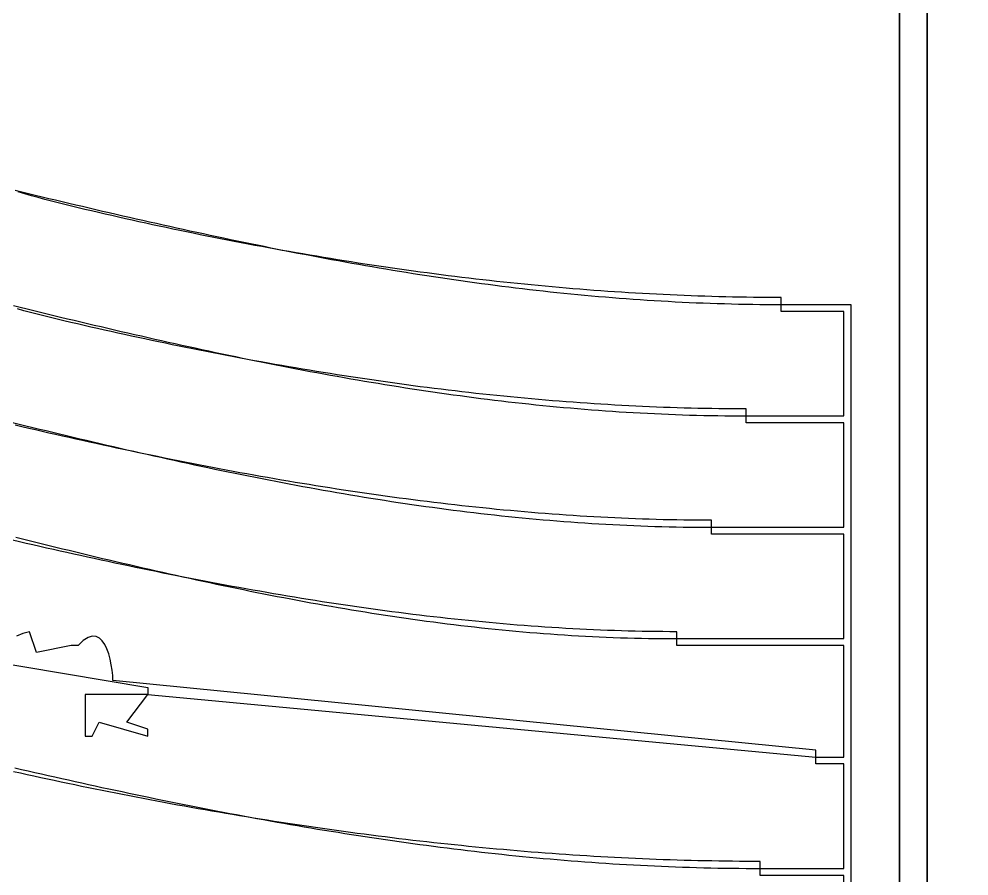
# Model space of a CAD drawing. Header units: metres. Extents: x 0 to 1224, y 0 to 792.
# Drawn here: x 504.5 to 641, y 298.9 to 422 of the extents above; entities that cross this region are included whole.
import ezdxf

# ---------------------------------------------------------------- set-up
doc = ezdxf.new("R2010")
doc.units = ezdxf.units.M

msp = doc.modelspace()

# ---------------------------------------------------------------- linework, layer by layer
for points in [[(631, 502), (631, 204), (635, 204), (635, 502), (631, 502)], [(631, 205), (631, 501)], [(635, 501), (635, 205), (642, 205)], [(503.9421, 397.3958), (504.9093, 397.1633), (505.8764, 396.9314), (506.8433, 396.6999), (507.8101, 396.469), (508.7768, 396.2387), (509.7433, 396.009), (510.7098, 395.78), (511.6762, 395.5516), (512.6424, 395.3239), (513.6087, 395.097), (514.5748, 394.8708), (515.541, 394.6454), (516.5071, 394.4208), (517.4731, 394.197), (518.4392, 393.9741), (519.4053, 393.7521), (520.3714, 393.5311), (521.3375, 393.311), (522.3037, 393.0919), (523.27, 392.8738), (524.2362, 392.6567), (525.2026, 392.4407), (526.1691, 392.2258), (527.1357, 392.0121), (528.1024, 391.7995), (529.0692, 391.5881), (530.0361, 391.3779), (531.0032, 391.1689), (531.9705, 390.9612), (532.9379, 390.7549), (533.9055, 390.5498), (534.8734, 390.3461), (535.8414, 390.1438), (536.8097, 389.9429), (537.7781, 389.7435), (538.7469, 389.5455), (539.7159, 389.3491), (540.6851, 389.1541), (541.6547, 388.9608), (542.6245, 388.769), (543.5947, 388.5788), (544.5651, 388.3903), (545.5359, 388.2035), (546.507, 388.0183), (547.4785, 387.8349), (548.4504, 387.6533), (549.4226, 387.4734), (550.3952, 387.2954), (551.3683, 387.1192), (552.3417, 386.9449), (553.3156, 386.7725), (554.2898, 386.602), (555.2646, 386.4335), (556.2398, 386.267), (557.2155, 386.1025), (558.1916, 385.9401), (559.1683, 385.7797), (560.1455, 385.6214), (561.1232, 385.4653), (562.1014, 385.3114), (563.0802, 385.1596), (564.0595, 385.01), (565.0394, 384.8627), (566.0199, 384.7177), (567.0009, 384.575), (567.9826, 384.4346), (568.9649, 384.2966), (569.9478, 384.161), (570.9314, 384.0278), (571.9156, 383.8971), (572.9005, 383.7688), (573.886, 383.643), (574.8723, 383.5198), (575.8592, 383.3992), (576.8469, 383.2811), (577.8352, 383.1657), (578.8244, 383.0529), (579.8142, 382.9428), (580.8048, 382.8354), (581.7962, 382.7308), (582.7884, 382.6289), (583.7814, 382.5298), (584.7752, 382.4335), (585.7698, 382.3401), (586.7652, 382.2496), (587.7615, 382.162), (588.7586, 382.0773), (589.7566, 381.9956), (590.7555, 381.9169), (591.7553, 381.8412), (592.7559, 381.7686), (593.7575, 381.699), (594.76, 381.6326), (595.7635, 381.5693), (596.7679, 381.5092), (597.7733, 381.4523), (598.7796, 381.3986), (599.787, 381.3481), (600.7953, 381.301), (601.8046, 381.2571), (602.815, 381.2166), (603.8264, 381.1795), (604.8388, 381.1458), (605.8523, 381.1155), (606.8669, 381.0886), (607.8826, 381.0653), (608.8993, 381.0454), (609.9172, 381.0291), (610.9362, 381.0164), (611.9563, 381.0073), (612.9775, 381.0018), (614, 381), (614, 382), (613.0063, 382.0014), (612.0123, 382.0058), (611.0181, 382.0131), (610.0235, 382.0233), (609.0286, 382.0364), (608.0335, 382.0523), (607.0381, 382.0711), (606.0425, 382.0928), (605.0466, 382.1172), (604.0505, 382.1445), (603.0541, 382.1746), (602.0576, 382.2075), (601.0609, 382.2431), (600.064, 382.2815), (599.0669, 382.3227), (598.0697, 382.3666), (597.0724, 382.4132), (596.0749, 382.4625), (595.0772, 382.5145), (594.0795, 382.5692), (593.0817, 382.6266), (592.0838, 382.6866), (591.0858, 382.7492), (590.0877, 382.8145), (589.0896, 382.8824), (588.0914, 382.9529), (587.0933, 383.0259), (586.0951, 383.1016), (585.0969, 383.1798), (584.0987, 383.2605), (583.1005, 383.3438), (582.1024, 383.4296), (581.1043, 383.5179), (580.1062, 383.6087), (579.1082, 383.7019), (578.1103, 383.7976), (577.1125, 383.8958), (576.1148, 383.9964), (575.1172, 384.0995), (574.1197, 384.2049), (573.1223, 384.3127), (572.1251, 384.423), (571.128, 384.5355), (570.1312, 384.6505), (569.1345, 384.7678), (568.138, 384.8874), (567.1416, 385.0093), (566.1456, 385.1335), (565.1497, 385.2601), (564.1541, 385.3888), (563.1587, 385.5199), (562.1636, 385.6532), (561.1688, 385.7887), (560.1742, 385.9265), (559.18, 386.0664), (558.186, 386.2086), (557.1924, 386.3529), (556.1991, 386.4994), (555.2061, 386.6481), (554.2136, 386.7988), (553.2213, 386.9518), (552.2295, 387.1068), (551.238, 387.2639), (550.247, 387.4231), (549.2563, 387.5844), (548.2661, 387.7477), (547.2764, 387.9131), (546.287, 388.0805), (545.2982, 388.2499), (544.3098, 388.4214), (543.3218, 388.5948), (542.3344, 388.7702), (541.3475, 388.9475), (540.3611, 389.1269), (539.3753, 389.3081), (538.3899, 389.4913), (537.4052, 389.6764), (536.421, 389.8633), (535.4374, 390.0522), (534.4543, 390.2429), (533.4719, 390.4355), (532.4901, 390.6299), (531.5089, 390.8261), (530.5283, 391.0242), (529.5484, 391.2241), (528.5691, 391.4257), (527.5905, 391.6291), (526.6126, 391.8343), (525.6354, 392.0413), (524.6589, 392.2499), (523.6831, 392.4603), (522.708, 392.6724), (521.7337, 392.8862), (520.7601, 393.1016), (519.7873, 393.3188), (518.8153, 393.5375), (517.844, 393.758), (516.8736, 393.98), (515.9039, 394.2037), (514.9351, 394.4289), (513.9671, 394.6557), (513, 394.8842), (512.0465, 395.1136), (511.0926, 395.3496), (510.1383, 395.5919), (509.1835, 395.8401), (508.2283, 396.0939), (507.2728, 396.353), (506.3168, 396.617), (505.3604, 396.8856), (504.4037, 397.1585)], [(623, 284), (623, 299), (611, 299), (611, 300), (623, 300), (623, 315), (619, 315), (619, 316), (623, 316), (623, 332), (599, 332), (599, 333), (623, 333), (623, 348), (604, 348), (604, 349), (623, 349), (623, 364), (609, 364), (609, 365), (623, 365), (623, 380), (614, 380), (614, 381), (624, 381), (624, 205)], [(503.7207, 380.8293), (504.6872, 380.5932), (505.6537, 380.3576), (506.6201, 380.1227), (507.5864, 379.8884), (508.5527, 379.6547), (509.519, 379.4217), (510.4853, 379.1895), (511.4515, 378.9581), (512.4178, 378.7274), (513.3841, 378.4975), (514.3504, 378.2685), (515.3168, 378.0404), (516.2832, 377.8132), (517.2496, 377.587), (518.2162, 377.3617), (519.1828, 377.1375), (520.1496, 376.9142), (521.1164, 376.6921), (522.0834, 376.471), (523.0505, 376.2511), (524.0177, 376.0324), (524.9851, 375.8148), (525.9527, 375.5985), (526.9204, 375.3835), (527.8884, 375.1697), (528.8565, 374.9572), (529.8249, 374.7461), (530.7934, 374.5364), (531.7623, 374.3281), (532.7313, 374.1213), (533.7006, 373.9159), (534.6702, 373.712), (535.6401, 373.5097), (536.6103, 373.3089), (537.5807, 373.1098), (538.5515, 372.9122), (539.5226, 372.7164), (540.4941, 372.5222), (541.4659, 372.3298), (542.4381, 372.1391), (543.4106, 371.9502), (544.3836, 371.7631), (545.3569, 371.5779), (546.3306, 371.3946), (547.3048, 371.2131), (548.2794, 371.0337), (549.2544, 370.8562), (550.2299, 370.6807), (551.2058, 370.5072), (552.1822, 370.3358), (553.1592, 370.1665), (554.1366, 369.9994), (555.1145, 369.8344), (556.0929, 369.6716), (557.0719, 369.511), (558.0515, 369.3527), (559.0315, 369.1966), (560.0122, 369.0429), (560.9934, 368.8915), (561.9753, 368.7425), (562.9577, 368.596), (563.9407, 368.4518), (564.9244, 368.3102), (565.9087, 368.171), (566.8937, 368.0344), (567.8793, 367.9004), (568.8656, 367.7689), (569.8526, 367.6401), (570.8402, 367.5139), (571.8286, 367.3905), (572.8177, 367.2697), (573.8075, 367.1518), (574.7981, 367.0366), (575.7894, 366.9242), (576.7815, 366.8146), (577.7744, 366.708), (578.768, 366.6042), (579.7624, 366.5034), (580.7577, 366.4056), (581.7538, 366.3108), (582.7507, 366.219), (583.7484, 366.1303), (584.747, 366.0446), (585.7465, 365.9622), (586.7468, 365.8828), (587.7481, 365.8067), (588.7502, 365.7337), (589.7533, 365.6641), (590.7572, 365.5977), (591.7622, 365.5346), (592.768, 365.4749), (593.7748, 365.4186), (594.7826, 365.3656), (595.7914, 365.3161), (596.8012, 365.2701), (597.8119, 365.2276), (598.8237, 365.1886), (599.8365, 365.1532), (600.8504, 365.1213), (601.8653, 365.0931), (602.8812, 365.0686), (603.8983, 365.0478), (604.9164, 365.0306), (605.9356, 365.0173), (606.9559, 365.0077), (607.9774, 365.0019), (609, 365), (609, 366), (608.01, 366.0015), (607.0196, 366.0063), (606.0286, 366.0141), (605.0371, 366.0251), (604.0451, 366.0392), (603.0526, 366.0563), (602.0597, 366.0765), (601.0664, 366.0998), (600.0726, 366.126), (599.0784, 366.1553), (598.0838, 366.1876), (597.0888, 366.2228), (596.0935, 366.261), (595.0978, 366.3022), (594.1019, 366.3462), (593.1056, 366.3932), (592.109, 366.443), (591.1121, 366.4957), (590.115, 366.5513), (589.1176, 366.6096), (588.12, 366.6708), (587.1222, 366.7348), (586.1242, 366.8016), (585.126, 366.8711), (584.1276, 366.9434), (583.1292, 367.0184), (582.1305, 367.0961), (581.1318, 367.1765), (580.133, 367.2595), (579.1341, 367.3452), (578.1351, 367.4336), (577.1361, 367.5245), (576.1371, 367.6181), (575.138, 367.7143), (574.139, 367.813), (573.14, 367.9142), (572.141, 368.018), (571.142, 368.1243), (570.1432, 368.2331), (569.1444, 368.3444), (568.1457, 368.4581), (567.1471, 368.5743), (566.1487, 368.6929), (565.1505, 368.8139), (564.1524, 368.9373), (563.1544, 369.0631), (562.1567, 369.1912), (561.1592, 369.3216), (560.162, 369.4544), (559.165, 369.5895), (558.1682, 369.7268), (557.1718, 369.8664), (556.1756, 370.0083), (555.1798, 370.1524), (554.1843, 370.2987), (553.1891, 370.4472), (552.1943, 370.5978), (551.1999, 370.7507), (550.2059, 370.9056), (549.2123, 371.0627), (548.2192, 371.2219), (547.2265, 371.3832), (546.2343, 371.5466), (545.2425, 371.712), (544.2512, 371.8794), (543.2605, 372.0489), (542.2703, 372.2203), (541.2806, 372.3938), (540.2915, 372.5692), (539.303, 372.7465), (538.3151, 372.9258), (537.3278, 373.107), (536.3411, 373.2901), (535.3551, 373.475), (534.3698, 373.6618), (533.3851, 373.8505), (532.4011, 374.041), (531.4178, 374.2332), (530.4353, 374.4273), (529.4535, 374.6231), (528.4725, 374.8207), (527.4923, 375.0201), (526.5128, 375.2211), (525.5342, 375.4238), (524.5564, 375.6282), (523.5794, 375.8343), (522.6033, 376.042), (521.6281, 376.2514), (520.6537, 376.4624), (519.6803, 376.6749), (518.7078, 376.889), (517.7363, 377.1047), (516.7657, 377.322), (515.7961, 377.5407), (514.8275, 377.761), (513.8599, 377.9827), (512.8933, 378.2059), (511.9278, 378.4306), (510.9633, 378.6566), (510, 378.8842), (509.0446, 379.114), (508.0888, 379.3505), (507.1324, 379.5933), (506.1757, 379.8422), (505.2184, 380.0969), (504.2608, 380.3569)], [(503.5677, 364.0528), (504.5347, 363.8159), (505.5017, 363.5796), (506.4688, 363.344), (507.4358, 363.1091), (508.4029, 362.875), (509.3701, 362.6417), (510.3373, 362.4092), (511.3046, 362.1775), (512.272, 361.9468), (513.2394, 361.7169), (514.207, 361.488), (515.1747, 361.2602), (516.1425, 361.0333), (517.1104, 360.8075), (518.0784, 360.5828), (519.0467, 360.3592), (520.015, 360.1368), (520.9836, 359.9155), (521.9523, 359.6955), (522.9212, 359.4767), (523.8903, 359.2593), (524.8597, 359.0431), (525.8292, 358.8283), (526.799, 358.615), (527.769, 358.403), (528.7393, 358.1925), (529.7098, 357.9835), (530.6807, 357.776), (531.6518, 357.57), (532.6232, 357.3657), (533.5949, 357.163), (534.5669, 356.9619), (535.5392, 356.7625), (536.5119, 356.5649), (537.4849, 356.369), (538.4583, 356.1749), (539.432, 355.9826), (540.4061, 355.7922), (541.3806, 355.6037), (542.3555, 355.4171), (543.3309, 355.2325), (544.3066, 355.0499), (545.2827, 354.8692), (546.2593, 354.6907), (547.2364, 354.5142), (548.2138, 354.3399), (549.1918, 354.1677), (550.1702, 353.9977), (551.1492, 353.83), (552.1286, 353.6645), (553.1085, 353.5013), (554.089, 353.3404), (555.07, 353.1819), (556.0515, 353.0257), (557.0336, 352.872), (558.0162, 352.7208), (558.9994, 352.572), (559.9832, 352.4258), (560.9676, 352.2821), (561.9526, 352.1411), (562.9381, 352.0026), (563.9244, 351.8669), (564.9112, 351.7338), (565.8987, 351.6034), (566.8868, 351.4758), (567.8756, 351.351), (568.8651, 351.229), (569.8552, 351.1099), (570.8461, 350.9936), (571.8376, 350.8803), (572.8299, 350.77), (573.8229, 350.6627), (574.8166, 350.5583), (575.8111, 350.4571), (576.8063, 350.3589), (577.8023, 350.2639), (578.7991, 350.172), (579.7966, 350.0833), (580.7949, 349.9979), (581.7941, 349.9157), (582.7941, 349.8368), (583.7949, 349.7612), (584.7965, 349.689), (585.799, 349.6202), (586.8023, 349.5548), (587.8065, 349.4928), (588.8116, 349.4344), (589.8175, 349.3795), (590.8244, 349.3282), (591.8322, 349.2804), (592.8408, 349.2363), (593.8505, 349.1958), (594.861, 349.1591), (595.8725, 349.126), (596.885, 349.0967), (597.8984, 349.0713), (598.9128, 349.0496), (599.9282, 349.0318), (600.9446, 349.0179), (601.9621, 349.008), (602.9805, 349.002), (604, 349), (604, 350), (603.0096, 350.0017), (602.0187, 350.007), (601.0273, 350.0157), (600.0354, 350.028), (599.043, 350.0436), (598.0501, 350.0627), (597.0568, 350.0851), (596.063, 350.1109), (595.0688, 350.14), (594.0742, 350.1724), (593.0792, 350.2082), (592.0838, 350.2471), (591.0881, 350.2893), (590.092, 350.3347), (589.0956, 350.3833), (588.0988, 350.435), (587.1018, 350.4899), (586.1045, 350.5478), (585.1069, 350.6089), (584.1091, 350.673), (583.1111, 350.7401), (582.1128, 350.8102), (581.1143, 350.8833), (580.1157, 350.9593), (579.1169, 351.0383), (578.1179, 351.1201), (577.1188, 351.2048), (576.1196, 351.2924), (575.1203, 351.3828), (574.1209, 351.476), (573.1215, 351.572), (572.122, 351.6707), (571.1224, 351.7721), (570.1229, 351.8762), (569.1233, 351.983), (568.1237, 352.0925), (567.1242, 352.2045), (566.1247, 352.3192), (565.1253, 352.4364), (564.126, 352.5562), (563.1267, 352.6784), (562.1276, 352.8032), (561.1286, 352.9304), (560.1297, 353.0601), (559.131, 353.1922), (558.1325, 353.3267), (557.1342, 353.4635), (556.1361, 353.6027), (555.1382, 353.7442), (554.1405, 353.8879), (553.1431, 354.034), (552.146, 354.1822), (551.1492, 354.3327), (550.1527, 354.4854), (549.1565, 354.6402), (548.1606, 354.7972), (547.1651, 354.9562), (546.17, 355.1174), (545.1752, 355.2806), (544.1809, 355.4459), (543.187, 355.6131), (542.1935, 355.7823), (541.2005, 355.9535), (540.2079, 356.1266), (539.2158, 356.3017), (538.2243, 356.4786), (537.2332, 356.6573), (536.2427, 356.8379), (535.2528, 357.0203), (534.2634, 357.2045), (533.2745, 357.3904), (532.2863, 357.578), (531.2987, 357.7674), (530.3118, 357.9584), (529.3255, 358.1511), (528.3398, 358.3454), (527.3549, 358.5413), (526.3706, 358.7388), (525.387, 358.9378), (524.4042, 359.1383), (523.4221, 359.3404), (522.4408, 359.5439), (521.4603, 359.7489), (520.4806, 359.9552), (519.5016, 360.163), (518.5235, 360.3722), (517.5463, 360.5827), (516.5699, 360.7945), (515.5944, 361.0076), (514.6198, 361.222), (513.6461, 361.4376), (512.6733, 361.6544), (511.7014, 361.8724), (510.7305, 362.0916), (509.7606, 362.312), (508.7917, 362.5334), (507.8238, 362.756), (506.8569, 362.9796), (505.8911, 363.2042), (504.9263, 363.4299), (503.9626, 363.6565)], [(504.03, 347.5714), (504.9899, 347.3334), (505.9499, 347.096), (506.9099, 346.8591), (507.8699, 346.623), (508.83, 346.3875), (509.7902, 346.1528), (510.7504, 345.9188), (511.7108, 345.6857), (512.6713, 345.4533), (513.6318, 345.2219), (514.5926, 344.9915), (515.5534, 344.7619), (516.5145, 344.5334), (517.4757, 344.306), (518.437, 344.0796), (519.3986, 343.8544), (520.3604, 343.6303), (521.3223, 343.4074), (522.2845, 343.1858), (523.247, 342.9655), (524.2097, 342.7465), (525.1726, 342.5289), (526.1359, 342.3126), (527.0994, 342.0978), (528.0632, 341.8846), (529.0273, 341.6728), (529.9918, 341.4626), (530.9566, 341.254), (531.9217, 341.047), (532.8872, 340.8417), (533.853, 340.6382), (534.8192, 340.4364), (535.7859, 340.2364), (536.7529, 340.0382), (537.7203, 339.842), (538.6882, 339.6476), (539.6565, 339.4552), (540.6252, 339.2649), (541.5944, 339.0765), (542.5641, 338.8903), (543.5343, 338.7061), (544.505, 338.5241), (545.4761, 338.3443), (546.4478, 338.1668), (547.4201, 337.9915), (548.3928, 337.8186), (549.3661, 337.648), (550.34, 337.4798), (551.3145, 337.314), (552.2896, 337.1507), (553.2652, 336.99), (554.2415, 336.8317), (555.2184, 336.6761), (556.196, 336.5231), (557.1742, 336.3728), (558.153, 336.2252), (559.1325, 336.0804), (560.1127, 335.9384), (561.0937, 335.7991), (562.0753, 335.6628), (563.0576, 335.5294), (564.0407, 335.3989), (565.0245, 335.2714), (566.009, 335.1469), (566.9944, 335.0256), (567.9805, 334.9073), (568.9674, 334.7922), (569.9551, 334.6802), (570.9436, 334.5715), (571.9329, 334.4661), (572.9231, 334.364), (573.9141, 334.2652), (574.906, 334.1698), (575.8988, 334.0778), (576.8924, 333.9893), (577.887, 333.9044), (578.8824, 333.8229), (579.8788, 333.7451), (580.8761, 333.6708), (581.8743, 333.6003), (582.8735, 333.5334), (583.8737, 333.4703), (584.8748, 333.411), (585.8769, 333.3555), (586.88, 333.3038), (587.8842, 333.2561), (588.8893, 333.2123), (589.8955, 333.1725), (590.9028, 333.1367), (591.9111, 333.105), (592.9205, 333.0773), (593.931, 333.0539), (594.9425, 333.0346), (595.9552, 333.0195), (596.969, 333.0087), (597.9839, 333.0021), (599, 333), (599, 334), (598.0073, 334.0019), (597.0142, 334.0076), (596.0206, 334.0171), (595.0266, 334.0303), (594.0321, 334.0473), (593.0373, 334.068), (592.042, 334.0923), (591.0464, 334.1202), (590.0503, 334.1517), (589.054, 334.1868), (588.0572, 334.2255), (587.0602, 334.2676), (586.0628, 334.3132), (585.0651, 334.3622), (584.0671, 334.4146), (583.0689, 334.4704), (582.0704, 334.5296), (581.0717, 334.5921), (580.0727, 334.6578), (579.0735, 334.7268), (578.0741, 334.7991), (577.0745, 334.8745), (576.0747, 334.953), (575.0748, 335.0348), (574.0748, 335.1196), (573.0746, 335.2074), (572.0742, 335.2983), (571.0738, 335.3922), (570.0733, 335.4891), (569.0727, 335.5889), (568.0721, 335.6917), (567.0714, 335.7973), (566.0707, 335.9058), (565.0699, 336.017), (564.0692, 336.1311), (563.0684, 336.2479), (562.0677, 336.3675), (561.067, 336.4898), (560.0664, 336.6147), (559.0659, 336.7422), (558.0654, 336.8724), (557.065, 337.0051), (556.0647, 337.1403), (555.0646, 337.2781), (554.0646, 337.4183), (553.0647, 337.561), (552.065, 337.7061), (551.0655, 337.8536), (550.0662, 338.0035), (549.0671, 338.1556), (548.0682, 338.3101), (547.0696, 338.4668), (546.0712, 338.6258), (545.0731, 338.7869), (544.0752, 338.9502), (543.0777, 339.1157), (542.0804, 339.2832), (541.0835, 339.4529), (540.0869, 339.6245), (539.0907, 339.7982), (538.0948, 339.9739), (537.0993, 340.1515), (536.1042, 340.3311), (535.1095, 340.5125), (534.1152, 340.6958), (533.1214, 340.8809), (532.128, 341.0678), (531.1351, 341.2565), (530.1426, 341.4469), (529.1507, 341.639), (528.1592, 341.8328), (527.1683, 342.0282), (526.1779, 342.2253), (525.1881, 342.4239), (524.1988, 342.624), (523.2101, 342.8257), (522.222, 343.0289), (521.2345, 343.2335), (520.2476, 343.4396), (519.2613, 343.647), (518.2757, 343.8558), (517.2908, 344.0659), (516.3066, 344.2774), (515.323, 344.4901), (514.3401, 344.704), (513.358, 344.9192), (512.3766, 345.1355), (511.3959, 345.353), (510.416, 345.5715), (509.4369, 345.7912), (508.4586, 346.0119), (507.481, 346.2337), (506.5043, 346.4564), (505.5285, 346.6801), (504.5534, 346.9047), (503.5793, 347.1302)], [(499, 330), (523, 326), (523, 325), (514, 325), (514, 319), (515, 319), (516, 321), (523, 319), (523, 320), (520, 321), (523, 325), (619, 316), (619, 317), (518, 327), (517.9602, 327.6946), (517.8823, 328.4498), (517.7635, 329.2375), (517.6012, 330.0295), (517.3927, 330.7978), (517.1353, 331.5141), (516.8265, 332.1504), (516.4635, 332.6785), (516.0438, 333.0703), (515.5646, 333.2976), (515.0232, 333.3324), (514.4171, 333.1465), (513.7436, 332.7117), (513, 332), (512, 332), (507, 331), (506, 334), (505.0363, 333.7217), (504.125, 333.3783)], [(503.8913, 314.44), (504.8547, 314.2192), (505.8181, 313.9993), (506.7816, 313.7803), (507.7451, 313.5621), (508.7088, 313.3449), (509.6725, 313.1286), (510.6362, 312.9132), (511.6001, 312.6988), (512.5641, 312.4855), (513.5283, 312.2731), (514.4925, 312.0618), (515.4569, 311.8516), (516.4214, 311.6424), (517.3861, 311.4344), (518.3509, 311.2275), (519.3159, 311.0218), (520.2811, 310.8172), (521.2465, 310.6138), (522.212, 310.4117), (523.1778, 310.2108), (524.1438, 310.0112), (525.11, 309.8128), (526.0764, 309.6158), (527.0431, 309.4201), (528.01, 309.2258), (528.9772, 309.0328), (529.9446, 308.8412), (530.9123, 308.6511), (531.8803, 308.4624), (532.8486, 308.2751), (533.8172, 308.0894), (534.7861, 307.9051), (535.7553, 307.7224), (536.7248, 307.5413), (537.6947, 307.3617), (538.6649, 307.1837), (539.6354, 307.0073), (540.6063, 306.8326), (541.5776, 306.6595), (542.5493, 306.4882), (543.5213, 306.3185), (544.4938, 306.1506), (545.4666, 305.9844), (546.4399, 305.82), (547.4136, 305.6574), (548.3877, 305.4966), (549.3622, 305.3377), (550.3372, 305.1806), (551.3127, 305.0254), (552.2886, 304.8721), (553.265, 304.7207), (554.2418, 304.5713), (555.2192, 304.4239), (556.197, 304.2784), (557.1754, 304.135), (558.1543, 303.9936), (559.1337, 303.8543), (560.1136, 303.7171), (561.0941, 303.582), (562.0751, 303.449), (563.0567, 303.3181), (564.0388, 303.1894), (565.0215, 303.0629), (566.0049, 302.9387), (566.9888, 302.8167), (567.9733, 302.6969), (568.9584, 302.5794), (569.9441, 302.4642), (570.9305, 302.3514), (571.9175, 302.2409), (572.9052, 302.1328), (573.8935, 302.027), (574.8824, 301.9237), (575.8721, 301.8228), (576.8624, 301.7244), (577.8534, 301.6285), (578.8451, 301.5351), (579.8375, 301.4442), (580.8306, 301.3558), (581.8245, 301.27), (582.8191, 301.1868), (583.8144, 301.1062), (584.8105, 301.0283), (585.8073, 300.953), (586.8049, 300.8804), (587.8033, 300.8105), (588.8025, 300.7434), (589.8024, 300.6789), (590.8032, 300.6173), (591.8047, 300.5584), (592.8071, 300.5024), (593.8103, 300.4492), (594.8144, 300.3988), (595.8193, 300.3513), (596.825, 300.3068), (597.8316, 300.2651), (598.8391, 300.2264), (599.8475, 300.1907), (600.8567, 300.158), (601.8668, 300.1282), (602.8779, 300.1016), (603.8899, 300.0779), (604.9028, 300.0574), (605.9166, 300.0399), (606.9313, 300.0256), (607.947, 300.0144), (608.9637, 300.0064), (609.9813, 300.0016), (611, 300), (611, 301), (610.0074, 301.0013), (609.0145, 301.0052), (608.0212, 301.0116), (607.0275, 301.0207), (606.0334, 301.0324), (605.039, 301.0465), (604.0442, 301.0633), (603.0491, 301.0825), (602.0536, 301.1043), (601.0579, 301.1286), (600.0618, 301.1554), (599.0655, 301.1847), (598.0688, 301.2165), (597.0719, 301.2507), (596.0747, 301.2874), (595.0773, 301.3265), (594.0797, 301.3681), (593.0818, 301.4121), (592.0837, 301.4585), (591.0854, 301.5072), (590.0869, 301.5584), (589.0882, 301.612), (588.0894, 301.6679), (587.0904, 301.7261), (586.0912, 301.7868), (585.0919, 301.8497), (584.0925, 301.915), (583.0929, 301.9825), (582.0933, 302.0524), (581.0935, 302.1246), (580.0937, 302.199), (579.0938, 302.2757), (578.0938, 302.3546), (577.0938, 302.4358), (576.0938, 302.5193), (575.0937, 302.6049), (574.0936, 302.6927), (573.0935, 302.7828), (572.0934, 302.875), (571.0933, 302.9694), (570.0932, 303.066), (569.0932, 303.1647), (568.0932, 303.2656), (567.0933, 303.3686), (566.0934, 303.4737), (565.0937, 303.5809), (564.094, 303.6902), (563.0944, 303.8016), (562.0949, 303.9151), (561.0956, 304.0306), (560.0964, 304.1482), (559.0973, 304.2678), (558.0984, 304.3895), (557.0997, 304.5132), (556.1012, 304.6389), (555.1028, 304.7665), (554.1046, 304.8962), (553.1067, 305.0278), (552.109, 305.1614), (551.1115, 305.297), (550.1143, 305.4345), (549.1173, 305.5739), (548.1206, 305.7152), (547.1241, 305.8585), (546.128, 306.0036), (545.1321, 306.1506), (544.1366, 306.2995), (543.1414, 306.4503), (542.1465, 306.6029), (541.152, 306.7573), (540.1578, 306.9136), (539.164, 307.0717), (538.1705, 307.2315), (537.1775, 307.3932), (536.1848, 307.5567), (535.1926, 307.7219), (534.2008, 307.8889), (533.2094, 308.0577), (532.2185, 308.2282), (531.228, 308.4004), (530.238, 308.5743), (529.2484, 308.75), (528.2594, 308.9273), (527.2708, 309.1063), (526.2828, 309.287), (525.2952, 309.4693), (524.3082, 309.6533), (523.3218, 309.8389), (522.3359, 310.0262), (521.3505, 310.2151), (520.3658, 310.4055), (519.3816, 310.5976), (518.398, 310.7912), (517.4151, 310.9865), (516.4327, 311.1832), (515.451, 311.3816), (514.4699, 311.5814), (513.4895, 311.7828), (512.5097, 311.9857), (511.5306, 312.1901), (510.5522, 312.396), (509.5745, 312.6034), (508.5975, 312.8122), (507.6212, 313.0225), (506.6457, 313.2343), (505.6709, 313.4475), (504.6968, 313.6621), (503.7235, 313.8781)]]:
    msp.add_lwpolyline(points)

doc.saveas('drawing.dxf')
